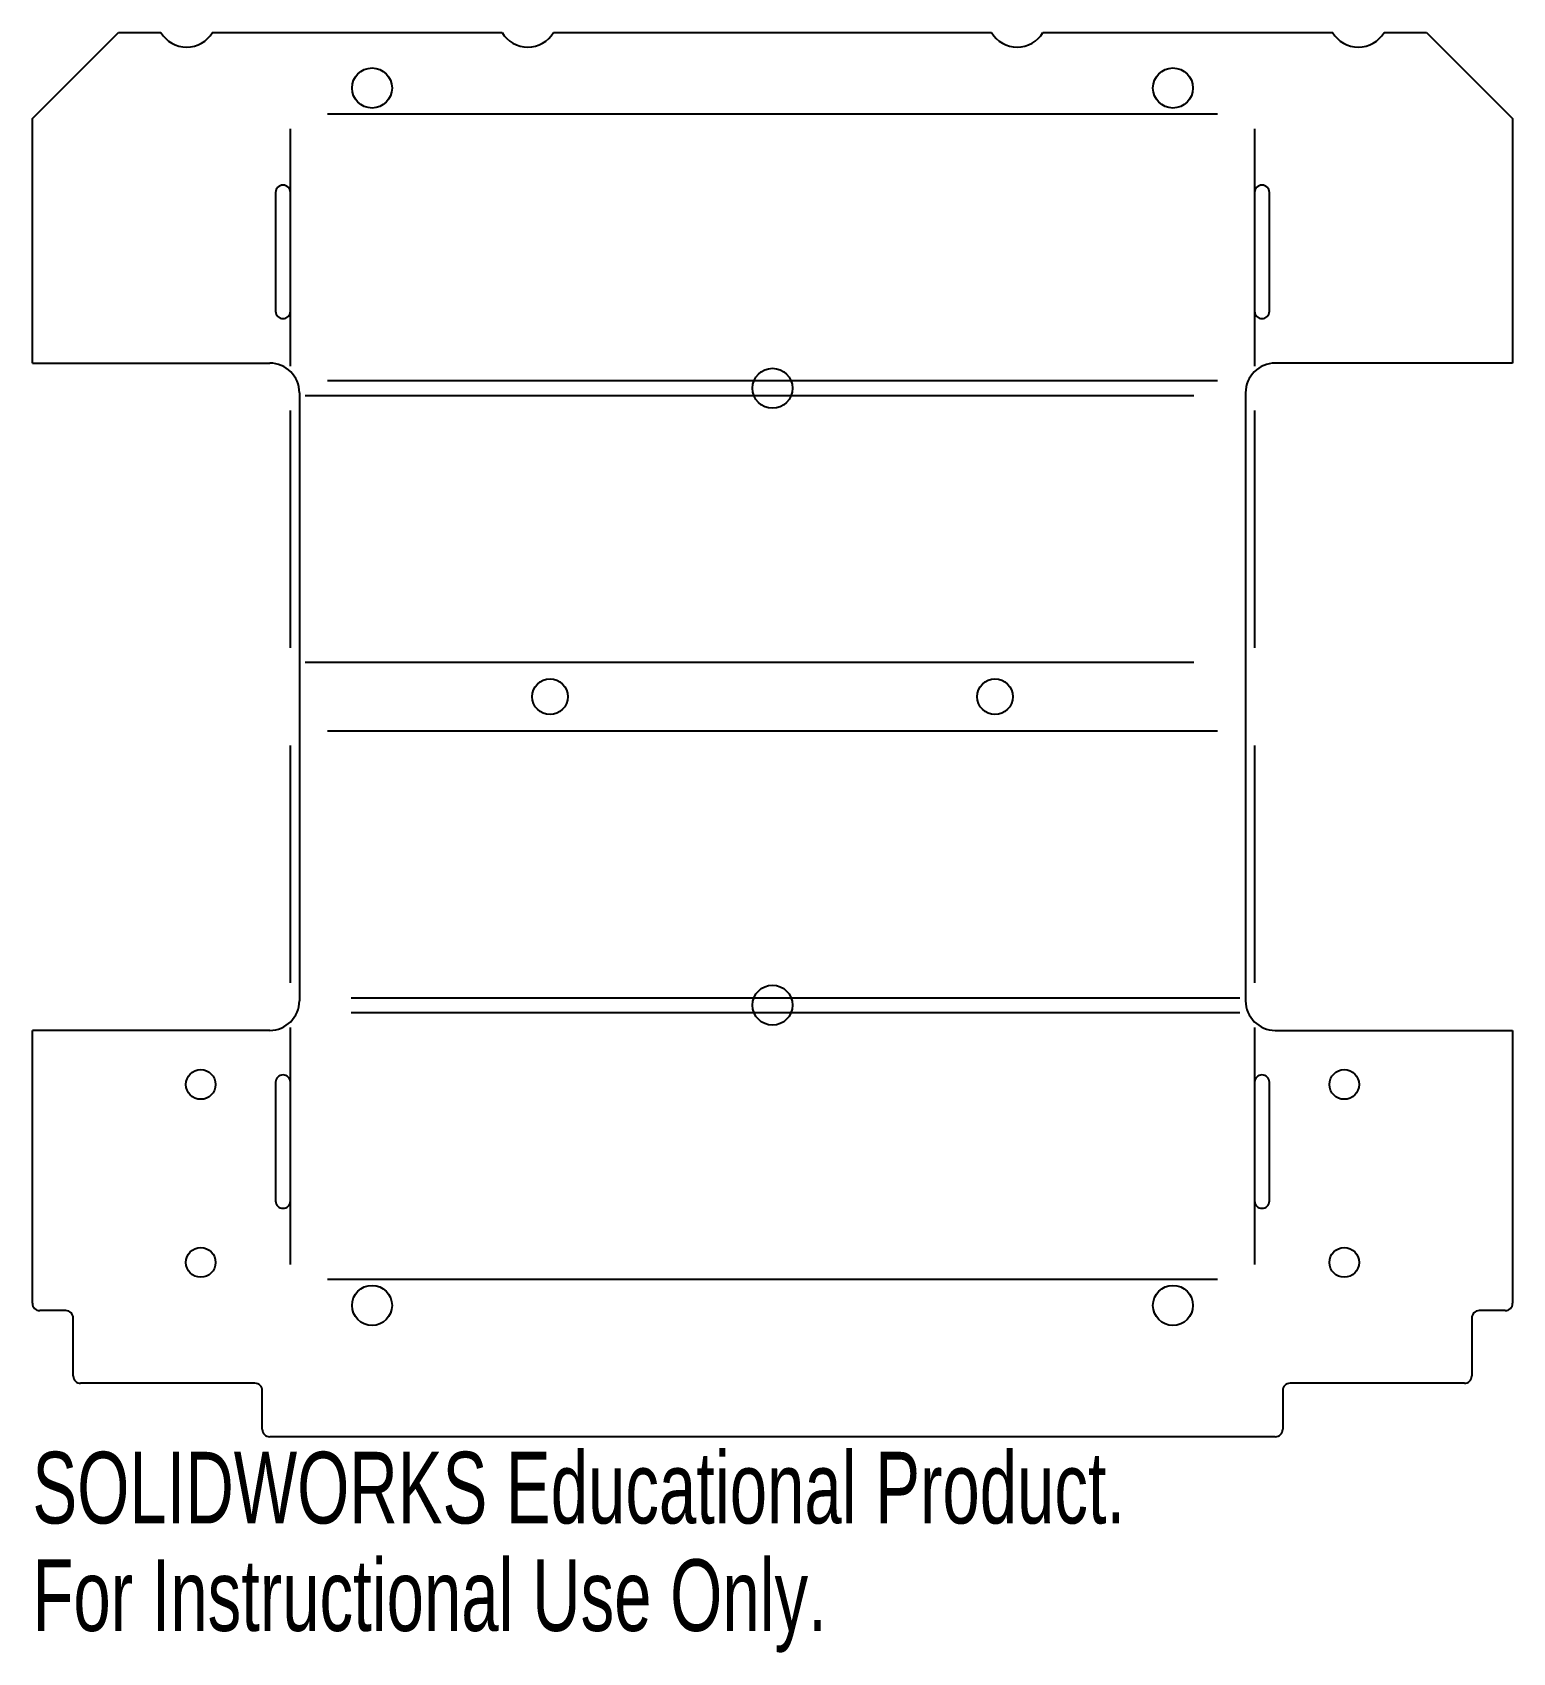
# Model space of a CAD drawing. Header units: millimetres. Extents: x -50 to 50, y -64 to 45.
import ezdxf

# ---------------------------------------------------------------- set-up
doc = ezdxf.new("R2010")
doc.units = ezdxf.units.MM
doc.styles.add('SLDTEXTSTYLE0', font='TXT', dxfattribs={"width": 0.7})

msp = doc.modelspace()

# ---------------------------------------------------------------- linework, layer by layer
at = {"color": 7, "linetype": 'Continuous', "lineweight": 25}
for p, q in [((-49.9, 39), (-44.1, 44.8)), ((-44.1, 44.8), (-41.23, 44.8)), ((-37.77, 44.8), (-18.23, 44.8)), ((-14.77, 44.8), (14.77, 44.8)), ((18.23, 44.8), (37.77, 44.8)), ((41.23, 44.8), (44.1, 44.8)), ((44.1, 44.8), (49.9, 39)), ((-49.9, 22.5), (-49.9, 39)), ((49.9, 39), (49.9, 22.5)), ((-33.5, 34), (-33.5, 26)), ((-32.5, 26), (-32.5, 34)), ((32.5, 34), (32.5, 26)), ((33.5, 26), (33.5, 34)), ((-49.9, 22.5), (-33.9, 22.5)), ((49.9, 22.5), (33.9, 22.5)), ((-31.9, 20.5), (-31.9, -20.5)), ((31.9, 20.5), (31.9, -20.5)), ((-49.9, -40.9), (-49.9, -22.5)), ((-33.9, -22.5), (-49.9, -22.5)), ((33.9, -22.5), (49.9, -22.5)), ((49.9, -22.5), (49.9, -40.9)), ((-33.5, -26), (-33.5, -34)), ((-32.5, -34), (-32.5, -26)), ((32.5, -26), (32.5, -34)), ((33.5, -34), (33.5, -26)), ((-47.65, -41.4), (-49.4, -41.4)), ((49.4, -41.4), (47.65, -41.4)), ((-47.15, -45.8), (-47.15, -41.9)), ((47.15, -41.9), (47.15, -45.8)), ((-34.9, -46.3), (-46.65, -46.3)), ((-34.4, -49.4), (-34.4, -46.8)), ((34.4, -46.8), (34.4, -49.4)), ((46.65, -46.3), (34.9, -46.3)), ((33.9, -49.9), (-33.9, -49.9))]:
    msp.add_line(p, q, dxfattribs=at)
at = {"color": 7, "linetype": 'Continuous'}
for p, q in [((-32.5, 22.3), (-32.5, 38.3)), ((-30, 39.3), (30, 39.3)), ((32.5, 38.3), (32.5, 22.3)), ((30, 21.3), (-30, 21.3)), ((28.4, 20.3), (-31.5, 20.3)), ((-32.5, 3.3), (-32.5, 19.3)), ((32.5, 19.3), (32.5, 3.3)), ((-32.5, 4.65), (-32.5, 17.95)), ((28.4, 2.3), (-31.5, 2.3)), ((-30, -2.3), (30, -2.3)), ((-32.5, -19.3), (-32.5, -3.3)), ((32.5, -3.3), (32.5, -19.3)), ((-28.4, -20.3), (31.5, -20.3)), ((-28.4, -21.3), (31.5, -21.3)), ((-32.5, -38.3), (-32.5, -22.3)), ((32.5, -22.3), (32.5, -38.3)), ((30, -39.3), (-30, -39.3))]:
    msp.add_line(p, q, dxfattribs=at)
at = {"color": 7, "linetype": 'Continuous', "lineweight": 25}
for centre, radius in [((-27, 41.05), 1.35), ((27, 41.05), 1.35), ((0, 20.8), 1.35), ((-15, 0), 1.2), ((15, 0), 1.2), ((0, -20.8), 1.35), ((-38.55, -26.15), 1), ((38.55, -26.15), 1), ((-38.55, -38.15), 1), ((38.55, -38.15), 1), ((-27, -41.05), 1.35), ((27, -41.05), 1.35)]:
    msp.add_circle(centre, radius, dxfattribs=at)
for centre, radius, start, end in [((-39.5, 45.8), 2, 210, 330), ((-16.5, 45.8), 2, 210, 330), ((16.5, 45.8), 2, 210, 330), ((39.5, 45.8), 2, 210, 330), ((-33, 34), 0.5, 0, 180), ((33, 34), 0.5, 0, 180), ((-33, 26), 0.5, 180, 0), ((33, 26), 0.5, 180, 0), ((-33.9, 20.5), 2, 0, 90), ((33.9, 20.5), 2, 90, 180), ((-33.9, -20.5), 2, 270, 0), ((33.9, -20.5), 2, 180, 270), ((-33, -26), 0.5, 0, 180), ((33, -26), 0.5, 0, 180), ((-33, -34), 0.5, 180, 0), ((33, -34), 0.5, 180, 360), ((-49.4, -40.9), 0.5, 180, 270), ((-47.65, -41.9), 0.5, 0, 90), ((47.65, -41.9), 0.5, 90, 180), ((49.4, -40.9), 0.5, 270, 0), ((-46.65, -45.8), 0.5, 180, 270), ((46.65, -45.8), 0.5, 270, 0), ((-34.9, -46.8), 0.5, 360, 90), ((34.9, -46.8), 0.5, 90, 180), ((-33.9, -49.4), 0.5, 180, 270), ((33.9, -49.4), 0.5, 270, 0)]:
    msp.add_arc(centre, radius, start, end, dxfattribs=at)

# ---------------------------------------------------------------- texts
at = {"color": 7, "linetype": 'Continuous', "char_height": 4.8336, "attachment_point": 1, "style": 'SLDTEXTSTYLE0'}
for s, insert in [('SOLIDWORKS Educational Product.', (-49.9, -50.92)), ('For Instructional Use Only.', (-49.9, -58.17))]:
    msp.add_mtext(s, dxfattribs=dict(at, insert=insert))

doc.saveas('drawing.dxf')
